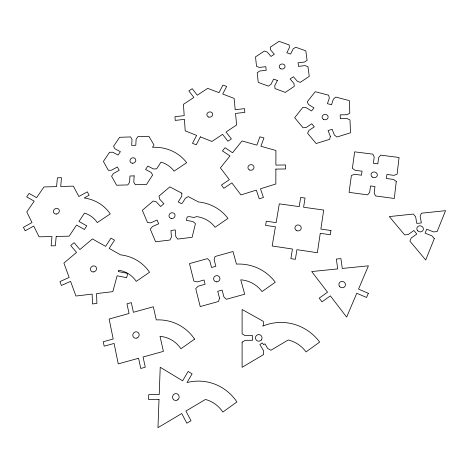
<?xml version="1.0" encoding="UTF-8"?>
<svg xmlns="http://www.w3.org/2000/svg" width="469" height="469" viewBox="0 0 469 469"><rect width="100%" height="100%" fill="white"/><g stroke="black" fill="none" stroke-linecap="round" stroke-linejoin="round"><path stroke-width="0.7" d="M242.104 342.159L242.092 367.309L263.666 354.529L263.631 350.859L259.885 344.445L262.37 342.974L263.601 344.709L264.944 343.8L267.682 348.461L270.853 350.273L288.265 339.966A31.177 30.567 68 0 1 306.052 351.914L319.653 342.071A48.512 47.557 68.1 0 0 262.699 326.172L263.385 324.964L263.355 321.388L242.115 309.476L242.104 333.869L245.217 335.646L252.539 335.587L252.562 340.265L245.223 340.324L242.104 342.159M275.878 169.098L275.836 183.989L260.483 188.796L263.426 197.478L259.251 198.786L256.326 190.103L240.96 194.916L231.827 182.892L223.871 188.298L221.438 185.062L229.382 179.668L220.407 167.867L229.986 155.943L222.435 150.912L225.009 147.723L232.56 152.736L242.022 140.952L256.871 145.132L259.914 136.813L263.936 137.933L260.911 146.269L275.924 150.49L275.883 165.106L285.592 164.971L285.598 168.963L275.878 169.098M181.837 193.193L181.743 196.318L178.202 201.934L181.163 203.511L182.277 203.206L185.39 198.246L188.304 196.605L198.434 201.946A44.391 41.987 -26.8 0 1 227.969 218.431L215.06 227.283A28.533 26.985 -26.8 0 0 196.628 216.614L193.996 217.487L189.253 216.631A28.533 26.985 -26.8 0 0 187.195 216.977L186.351 220.366L192.994 221.567L195.444 223.666L192.114 237.32L177.681 239.084L175.781 236.487L175.283 229.939L170.951 230.472L171.437 237.021L169.966 240.028L155.579 241.781L150.303 229.23L152.372 226.586L158.68 223.783L157.086 220.043L150.795 222.834L147.506 222.576L142.336 210.282L153.24 201.002L156.324 201.893L160.621 206.536L163.904 203.728L159.607 199.096L159.044 196.06L169.842 186.867L181.837 193.193M159.02 399.494L157.959 427.646L181.755 413.517L186.832 423.22L191.024 420.728L185.929 411.043L205.434 399.465A32.525 30.784 -80.7 0 1 222.857 412.081L236.915 401.915A50.605 47.891 -80.7 0 0 187.008 382.569L192.102 373.84L188.122 371.46L182.646 380.805L160.228 367.28L159.202 394.617L148.737 394.628L148.532 399.5L159.02 399.494M134.134 175.875L133.8 182.095L135.277 184.71L146.568 184.387L152.642 175.007L151.141 172.416L145.583 169.497L147.835 166.038L153.386 168.951L156.628 168.852L160.978 162.127A27.618 25.197 -26.1 0 1 174.075 171.144L186.656 162.714A42.966 39.208 -26.1 0 0 152.478 147.289L153.99 144.974L148.866 136.297L137.839 136.678L136.116 139.275L135.793 145.267L131.678 145.402L132.012 139.41L130.575 136.925L119.601 137.306L113.545 146.322L114.964 148.825L120.369 151.657L118.106 155.051L112.701 152.208L109.523 152.314L103.397 161.442L108.316 170.306L111.516 170.212L117.356 166.97L119.22 170.288L113.369 173.536L111.593 176.215L116.599 185.232L127.838 184.915L129.608 182.212L129.96 175.998L134.134 175.875M56.198 236.452L55.354 245.774L51.121 245.862L51.983 236.54L39.062 236.822L33.733 226.04L25.156 230.812L23.45 227.318L32.009 222.564L26.762 211.959L34.202 201.148L26.686 196.904L29.096 193.421L36.611 197.648L43.969 186.961L56.585 186.603L57.394 177.81L61.492 177.687L60.7 186.486L73.369 186.134L78.862 196.511L87.298 191.827L89.116 195.221L84.174 197.971A44.203 39.83 -38.6 0 1 110.25 213.911L97.294 222.587A28.416 25.602 -38.6 0 0 84.502 213.102L78.95 221.456L86.794 225.865L84.402 229.482L76.558 225.056L69.172 236.171L56.198 236.452M396.282 181.386L394.294 198.481L375.552 195.942L374.162 192.952L374.977 186.515L370.516 185.923L369.695 192.349L367.614 194.864L349.071 192.354L351.398 175.465L354.558 174.298L361.499 175.213L362.033 171.191L355.109 170.288L352.377 168.353L354.652 151.839L372.861 154.154L374.221 157.021L373.418 163.276L377.832 163.851L378.618 157.584L380.658 155.145L399.06 157.484L397.114 174.192L393.942 175.365L386.925 174.45L386.433 178.496L393.462 179.422L396.282 181.386M330.926 230.514L330.323 234.752L320.251 233.292L317.372 252.727L296.906 249.678L295.382 259.328L290.891 258.648L292.433 249.01L272.178 245.996L275.426 226.808L265.583 225.384L266.31 221.221L276.135 222.634L279.313 203.845L299.21 206.63L300.682 197.437L305.055 198.041L303.601 207.245L323.698 210.053L320.878 229.071L330.926 230.514M330.311 136.332L329.684 139.299L316.141 143.537L307.594 133.249L308.907 130.493L314.306 126.823L311.738 123.757L306.351 127.416L303.062 127.791L294.684 117.701L302.839 107.378L306.093 107.612L311.539 110.989L313.99 107.876L308.543 104.505L307.177 101.884L315.227 91.69L328.605 95.189L329.355 98.003L327.426 103.672L331.507 104.751L333.424 99.07L335.81 97.071L349.341 100.612L349.786 113.181L346.954 114.717L340.201 114.858L340.318 118.686L347.083 118.546L350.021 119.976L350.472 132.791L336.935 137.03L334.391 135.054L332.14 129.286L328.071 130.558L330.311 136.332M127.767 273.409L126.624 277.671L117.139 275.801L112.812 291.654L96.55 293.582L96.907 303.42L92.493 303.941L92.159 294.098L75.949 296.021L70.59 281.382L61.398 285.474L59.979 281.541L69.154 277.46L63.901 263.103L76.523 252.404L70.69 245.533L74.084 242.672L79.918 249.526L92.434 238.926L105.601 246.383L110.942 238.141L114.524 240.157L109.189 248.418L120.539 254.849A45.856 42.55 -45.5 0 1 149.547 272.243L136.245 281.371A29.477 27.349 -45.5 0 0 118.669 270.191L118.294 271.557L127.767 273.409M219.498 298.096L218.554 301.467L200.216 306.556L195.737 288.623L198.246 286.16L205.1 284.255L204.015 280.011L197.173 281.91L193.849 281.083L189.482 263.601L207.421 258.618L209.813 260.94L211.525 267.506L215.851 266.304L214.128 259.744L215.06 256.502L232.999 251.519L236.452 264.106A46.032 45.288 -30.3 0 1 275.28 282.232L262.013 291.589A29.588 29.107 -30.2 0 0 240.755 279.811L244.701 294.21L226.363 299.298L223.895 296.877L222.118 290.106L217.733 291.319L219.498 298.096M434.306 238.627L425.711 260.008L409.9 241.136L411.172 238.053L416.824 234.008L413.869 230.514L408.223 234.547L404.683 234.916L389.323 216.584L413.341 214.057L415.604 216.707L416.8 223.402L421.367 222.927L420.154 216.227L421.402 213.207L445.55 210.663L437.149 231.551L433.591 231.921L426.708 229.183L425.096 233.152L431.984 235.901L434.306 238.627M368.317 293.301L366.57 297.463L356.762 293.266L346.644 317.108L330.358 295.88L322.01 301.854L319.201 298.155L327.538 292.199L311.703 271.551L337.698 268.919L336.361 259.064L340.922 258.601L342.282 268.456L368.423 265.812L358.527 289.121L368.317 293.301M277.396 80.457L274.728 85.786L275.057 88.606L285.269 92.393L294.309 86.343L293.957 83.523L290.082 78.956L293.43 76.723L297.311 81.278L300.266 82.362L309.253 76.347L307.945 66.668L305.002 65.607L298.536 66.381L298.073 62.805L304.528 62.037L307.089 60.325L305.806 50.816L295.71 47.24L293.16 48.923L290.569 54.105L286.823 52.768L289.42 47.598L289.074 44.889L279.09 41.354L270.255 47.17L270.566 49.878L274.312 54.275L271.006 56.462L267.266 52.053L264.399 51.027L255.511 56.878L256.531 66.381L259.404 67.43L265.817 66.662L266.216 70.233L259.791 71.001L257.211 72.713L258.243 82.38L268.344 86.12L270.947 84.391L273.62 79.068L277.396 80.457M200.374 136.878L196.235 144.821L192.489 143.315L196.634 135.394L185.202 130.851L184.44 119.355L175.224 120.422L174.996 116.705L184.194 115.638L183.438 104.323L193.896 97.441L188.837 90.927L192.22 88.705L197.291 95.201L207.691 88.36L219 92.645L222.963 85.065L226.656 86.454L222.699 94.052L234.125 98.384L235.186 109.717L244.484 108.638L244.847 112.361L235.538 113.439L236.611 124.953L226.029 132.035L231.381 138.9L227.916 141.228L222.576 134.345L211.929 141.468L200.374 136.878M194.606 339.122L180.911 348.778A30.86 29.266 -61 0 0 160.011 336.326L163.417 351.375L143.068 357.02L145.267 367.227L140.77 368.47L138.595 358.257L118.247 363.903L114.096 343.443L104.165 346.192L103.286 341.749L113.193 338.999L109.142 319.026L129.039 313.503L126.976 303.83L131.332 302.622L133.413 312.29L153.322 306.761L156.294 319.911A48.014 45.534 -61.1 0 1 194.606 339.122M417.68 230.789A3.312 3.025 19 0 0 423.237 229.951A3.312 3.025 19 0 0 419.403 225.841A3.312 3.025 19 0 0 417.68 230.789M339.521 286.395A3.312 3.166 20.8 0 0 345.196 285.949A3.312 3.166 20.8 0 0 341.813 281.406A3.312 3.166 20.8 0 0 339.521 286.395M261.297 339.984A3.312 3.301 -80.9 0 0 259.298 334.608A3.312 3.301 -80.9 0 0 255.658 339.034A3.312 3.301 -80.9 0 0 261.297 339.984M177.804 399.781A3.476 3.301 -70.6 0 0 177.2 393.849A3.476 3.301 -70.6 0 0 172.545 397.519A3.476 3.301 -70.6 0 0 177.804 399.781M372.14 176.971A3.166 2.873 8.6 0 0 377.299 175.447A3.166 2.873 8.6 0 0 373.142 172.088A3.166 2.873 8.6 0 0 372.14 176.971M296.279 230.414A3.172 3.002 1 0 0 301.233 228.174A3.172 3.002 1 0 0 296.701 225.226A3.172 3.002 1 0 0 296.279 230.414M216.578 281.857A3.201 3.095 -27.7 0 0 219.639 277.285A3.201 3.095 -27.7 0 0 214.145 277.079A3.201 3.095 -27.7 0 0 216.578 281.857M136.995 338.038A3.318 3.125 -52.6 0 0 138.091 332.468A3.318 3.125 -52.6 0 0 132.844 334.567A3.318 3.125 -52.6 0 0 136.995 338.038M323.616 119.437A3.025 2.703 -0.7 0 0 328.13 117.057A3.025 2.703 -0.7 0 0 323.575 114.758A3.025 2.703 -0.7 0 0 323.616 119.437M249.766 170.059A3.043 2.802 -10.2 0 0 253.987 167.04A3.043 2.802 -10.2 0 0 249.156 165.24A3.043 2.802 -10.2 0 0 249.766 170.059M171.537 218.548A3.09 2.873 -26.3 0 0 174.867 214.45A3.09 2.873 -26.3 0 0 169.649 213.946A3.09 2.873 -26.3 0 0 171.537 218.548M93.759 271.909A3.183 2.914 -41.6 0 0 95.993 266.961A3.183 2.914 -41.6 0 0 90.699 267.887A3.183 2.914 -41.6 0 0 93.759 271.909M280.837 68.837A2.914 2.544 -6.5 0 0 285.046 66.299A2.914 2.544 -6.5 0 0 280.538 64.441A2.914 2.544 -6.5 0 0 280.837 68.837M208.764 117.08A2.943 2.626 -14.8 0 0 212.662 113.955A2.943 2.626 -14.8 0 0 207.914 112.601A2.943 2.626 -14.8 0 0 208.764 117.08M132.381 163.253A2.99 2.685 -25.8 0 0 135.658 159.372A2.99 2.685 -25.8 0 0 130.652 158.938A2.99 2.685 -25.8 0 0 132.381 163.253M56.391 214.057A3.072 2.726 -36.5 0 0 58.953 209.52A3.072 2.726 -36.5 0 0 53.829 210.083A3.072 2.726 -36.5 0 0 56.391 214.057"/></g></svg>
